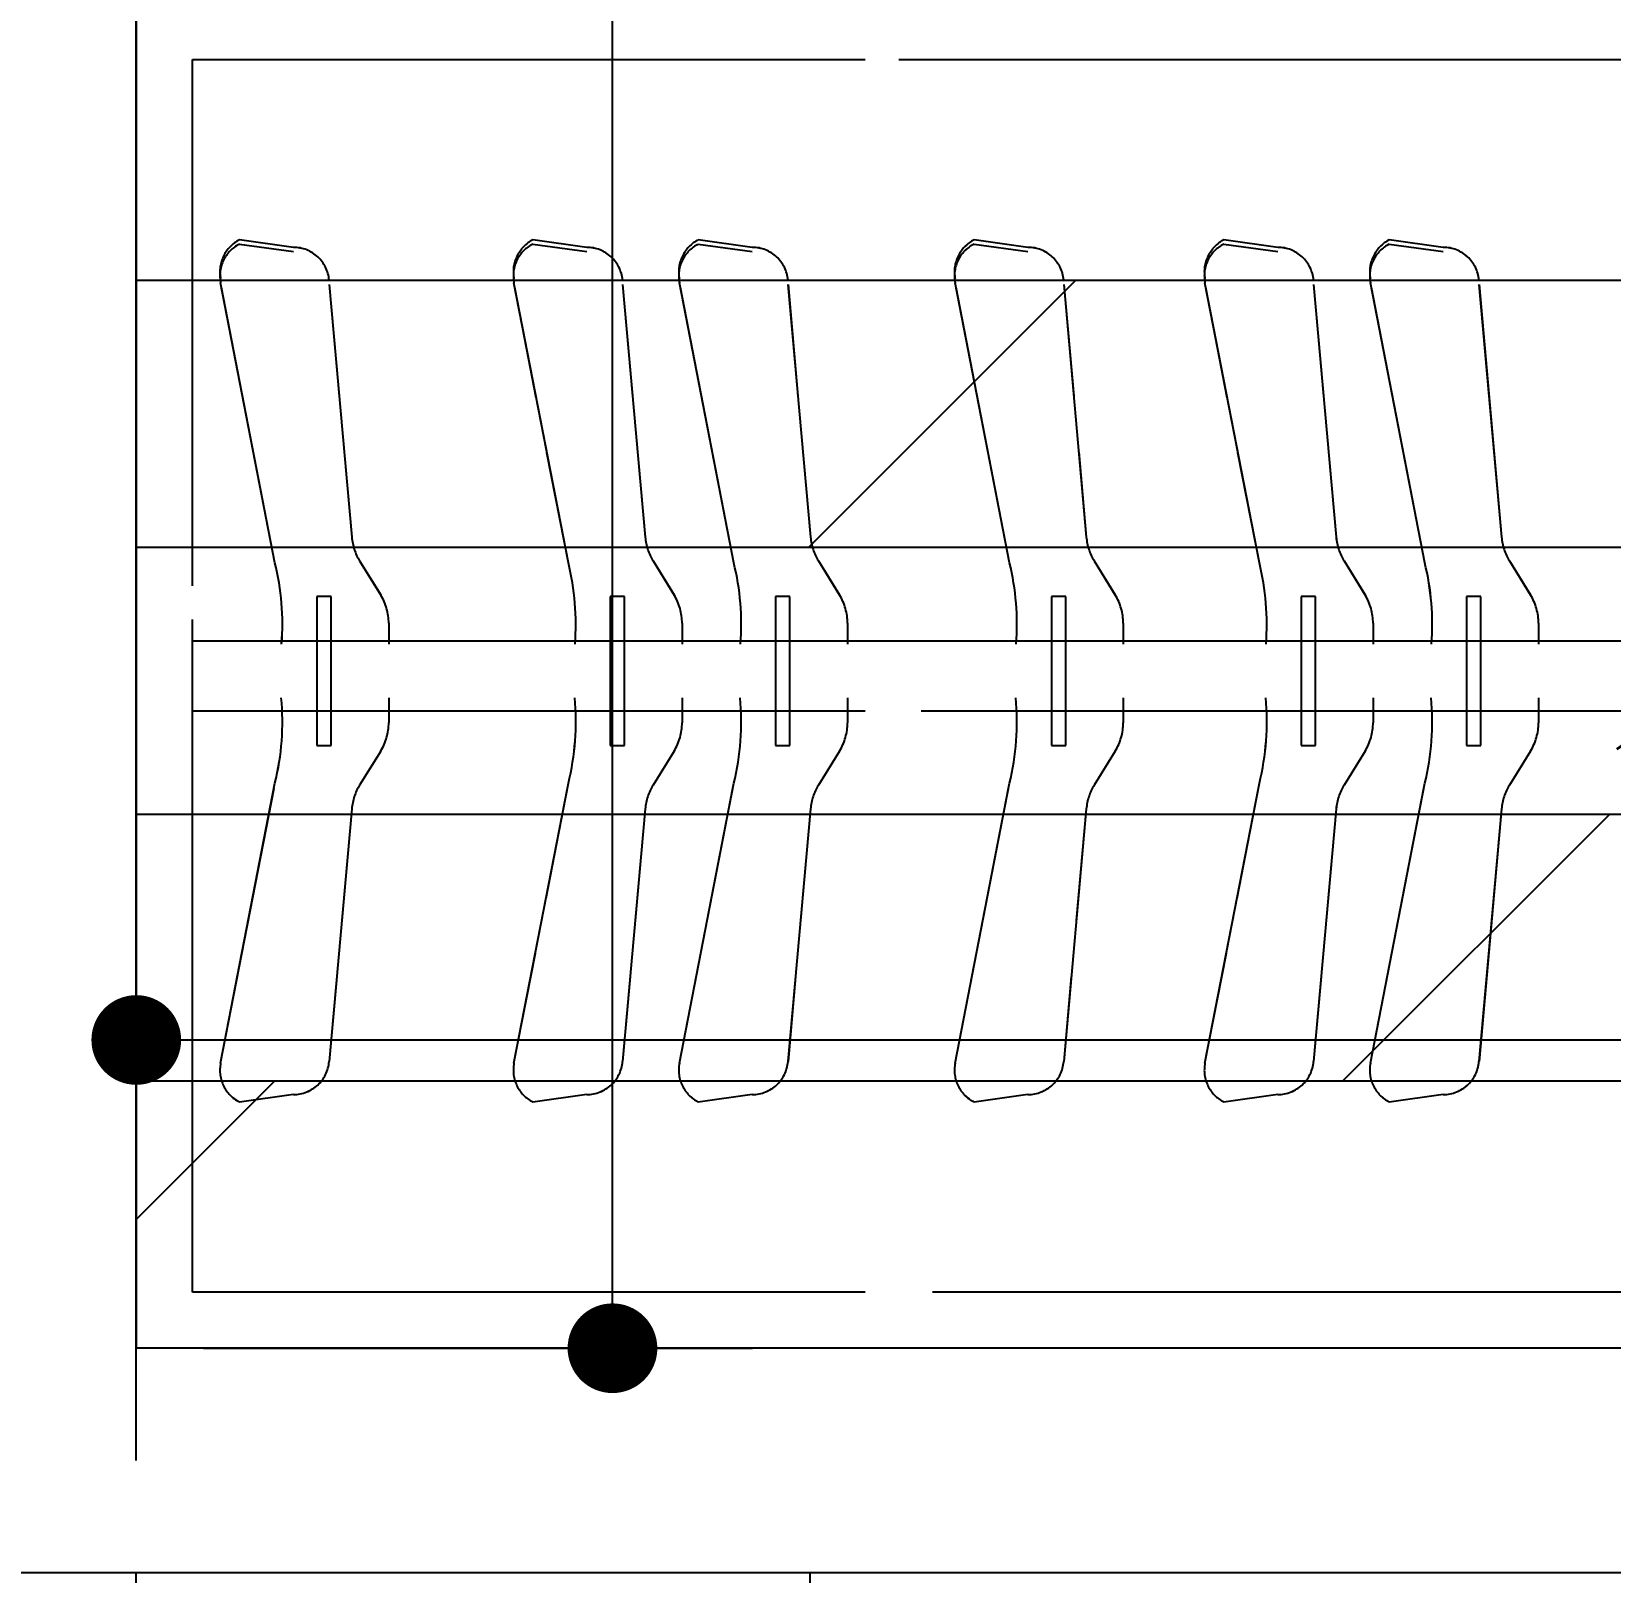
# Model space of a CAD drawing. Header units: inches. Extents: x -2597087 to 134135, y -662679 to 20000.
# Drawn here: x 9823 to 10527, y -12177 to -11490 of the extents above; entities that cross this region are included whole.
import ezdxf

# ---------------------------------------------------------------- set-up
doc = ezdxf.new("R2010")
doc.units = ezdxf.units.IN
doc.header["$LTSCALE"] = 100
doc.header["$MEASUREMENT"] = 0
for name, pattern in [('$0$DASH', [0.35, 0.25, -0.1]), ('__DASH', [0.35, 0.25, -0.1]), ('CENTER', [50.8, 31.75, -6.35, 6.35, -6.35]), ('DASH', [0.35, 0.25, -0.1]), ('HIDDENX2', [0.75, 0.5, -0.25])]:
    doc.linetypes.add(name, pattern=pattern)
doc.layers.get('0').update_dxf_attribs({"linetype": 'CONTINUOUS'})
doc.layers.get('Defpoints').update_dxf_attribs({"linetype": 'CONTINUOUS'})
for name, color, linetype in [('-04给水图层', 142, 'CENTER'), ('00-梁虚线', 4, 'DASH'), ('EQUIP-动力', 3, 'CONTINUOUS'), ('floor', 8, 'CONTINUOUS'), ('RC', 1, 'CONTINUOUS'), ('WALL', 7, 'CONTINUOUS'), ('wall-dim', 3, 'CONTINUOUS'), ('家具', 1, 'DASH')]:
    doc.layers.add(name, color=color, linetype=linetype)
doc.styles.get("Standard").update_dxf_attribs({"font": 'txt.shx', "width": 0.8, "bigfont": 'GBCBIG.shx'})
doc.dimstyles.new('50', dxfattribs={"dimscale": 50, "dimtxt": 2.4, "dimasz": 0.8, "dimexe": 1.25, "dimexo": 0.6, "dimgap": 0.65, "dimtad": 1, "dimdec": 0, "dimdsep": 46, "dimtxsty": 'Standard', "dimblk1": 'DOT', "dimblk2": 'DOT', "dimsah": 1, "dimcen": 2.5, "dimclrd": 3, "dimclre": 3, "dimclrt": 3, "dimadec": 0, "dimazin": 0, "dimtfac": 1, "dimtdec": 0, "dimtix": 1, "dimtmove": 2, "dimatfit": 0, "dimldrblk": 'DOT', "dimfxl": 5, "dimfxlon": 1, "dimarcsym": 0})

# ---------------------------------------------------------------- blocks, each defined once
blk = doc.blocks.new('DFG44EWDSDFG')
at = {"layer": 'WALL'}
for p, q in [((9869.92, -9077.45), (9869.92, -12077.45)), ((11469.92, -12077.45), (9869.92, -12077.45)), ((9669.92, -12177.45), (11469.92, -12177.45))]:
    blk.add_line(p, q, dxfattribs=at)
blk = doc.blocks.new('DREGFDS34DFDFDFFDDFDF')
at = {"layer": 'EQUIP-动力', "color": 8, "linetype": '__DASH', "ltscale": 10}
for p, q in [((37889.19, -12077.45), (37889.19, -11477.68)), ((37914.19, -12052.45), (37914.19, -11502.68)), ((37914.19, -11502.68), (39264.19, -11502.68)), ((37959.25, -11586.42), (37935.21, -11583.08)), ((37935.21, -11584.93), (37959.25, -11588.28)), ((38090.07, -11586.42), (38066.03, -11583.08)), ((38066.03, -11584.93), (38090.07, -11588.28)), ((38163.83, -11586.42), (38139.79, -11583.08)), ((38139.79, -11584.93), (38163.83, -11588.28)), ((38286.76, -11586.42), (38262.72, -11583.08)), ((38262.72, -11584.93), (38286.76, -11588.28)), ((38398.16, -11586.42), (38374.12, -11583.08)), ((38374.12, -11584.93), (38398.16, -11588.28)), ((38471.92, -11586.42), (38447.88, -11583.08)), ((38447.88, -11584.93), (38471.92, -11588.28)), ((37951.03, -11727.1), (37926.78, -11602.23)), ((37975.2, -11602.99), (37985.28, -11715.63)), ((38081.85, -11727.1), (38057.6, -11602.23)), ((38106.02, -11602.99), (38116.1, -11715.63)), ((38155.6, -11727.1), (38131.36, -11602.23)), ((38179.77, -11602.99), (38189.85, -11715.63)), ((38278.54, -11727.1), (38254.29, -11602.23)), ((38302.7, -11602.99), (38312.78, -11715.63)), ((38389.94, -11727.1), (38365.7, -11602.23)), ((38414.11, -11602.99), (38424.19, -11715.63)), ((38463.7, -11727.1), (38439.45, -11602.23)), ((38487.87, -11602.99), (38497.95, -11715.63)), ((37988.78, -11726.31), (37998.16, -11741.49)), ((38119.6, -11726.31), (38128.98, -11741.49)), ((38193.36, -11726.31), (38202.74, -11741.49)), ((38316.29, -11726.31), (38325.67, -11741.49)), ((38427.7, -11726.31), (38437.07, -11741.49)), ((38501.45, -11726.31), (38510.83, -11741.49)), ((37969.69, -11742.09), (37969.69, -11808.61)), ((37976.08, -11742.09), (37969.69, -11742.09)), ((37976.08, -11808.61), (37976.08, -11742.09)), ((38106.9, -11742.09), (38100.51, -11742.09)), ((38100.51, -11742.09), (38100.51, -11808.61)), ((38106.9, -11808.61), (38106.9, -11742.09)), ((38174.27, -11742.09), (38174.27, -11808.61)), ((38180.66, -11742.09), (38174.27, -11742.09)), ((38180.66, -11808.61), (38180.66, -11742.09)), ((38303.59, -11742.09), (38297.2, -11742.09)), ((38297.2, -11742.09), (38297.2, -11808.61)), ((38303.59, -11808.61), (38303.59, -11742.09)), ((38415, -11742.09), (38408.6, -11742.09)), ((38408.6, -11742.09), (38408.6, -11808.61)), ((38415, -11808.61), (38415, -11742.09)), ((38482.36, -11742.09), (38482.36, -11808.61)), ((38488.75, -11742.09), (38482.36, -11742.09)), ((38488.75, -11808.61), (38488.75, -11742.09)), ((38001.74, -11754.1), (38001.74, -11763.35)), ((38132.56, -11754.1), (38132.56, -11763.35)), ((38206.32, -11754.1), (38206.32, -11763.35)), ((38329.25, -11754.1), (38329.25, -11763.35)), ((38440.66, -11754.1), (38440.66, -11763.35)), ((38514.41, -11754.1), (38514.41, -11763.35)), ((37914.19, -11761.87), (39264.19, -11761.87)), ((38001.74, -11787.35), (38001.74, -11798.46)), ((38132.56, -11787.35), (38132.56, -11798.46)), ((38206.32, -11787.35), (38206.32, -11798.46)), ((38329.25, -11787.35), (38329.25, -11798.46)), ((38440.66, -11787.35), (38440.66, -11798.46)), ((38514.41, -11787.35), (38514.41, -11798.46)), ((39264.19, -11793.26), (37914.19, -11793.26)), ((37969.69, -11808.61), (37976.08, -11808.61)), ((37998.16, -11811.08), (37988.78, -11826.25)), ((38100.51, -11808.61), (38106.9, -11808.61)), ((38128.98, -11811.08), (38119.6, -11826.25)), ((38174.27, -11808.61), (38180.66, -11808.61)), ((38202.74, -11811.08), (38193.36, -11826.25)), ((38297.2, -11808.61), (38303.59, -11808.61)), ((38325.67, -11811.08), (38316.29, -11826.25)), ((38408.6, -11808.61), (38415, -11808.61)), ((38437.07, -11811.08), (38427.7, -11826.25)), ((38482.36, -11808.61), (38488.75, -11808.61)), ((38510.83, -11811.08), (38501.45, -11826.25)), ((37926.78, -11950.33), (37951.03, -11825.46)), ((38057.6, -11950.33), (38081.85, -11825.46)), ((38131.36, -11950.33), (38155.6, -11825.46)), ((38254.29, -11950.33), (38278.54, -11825.46)), ((38365.7, -11950.33), (38389.94, -11825.46)), ((38439.45, -11950.33), (38463.7, -11825.46)), ((37985.28, -11836.93), (37975.2, -11949.57)), ((38116.1, -11836.93), (38106.02, -11949.57)), ((38189.85, -11836.93), (38179.77, -11949.57)), ((38312.78, -11836.93), (38302.7, -11949.57)), ((38424.19, -11836.93), (38414.11, -11949.57)), ((38497.95, -11836.93), (38487.87, -11949.57)), ((37959.25, -11964.28), (37935.21, -11967.63)), ((38090.07, -11964.28), (38066.03, -11967.63)), ((38163.83, -11964.28), (38139.79, -11967.63)), ((38286.76, -11964.28), (38262.72, -11967.63)), ((38398.16, -11964.28), (38374.12, -11967.63)), ((38471.92, -11964.28), (38447.88, -11967.63)), ((39264.19, -12052.45), (37914.19, -12052.45)), ((39289.19, -12077.45), (37889.19, -12077.45))]:
    blk.add_line(p, q, dxfattribs=at)
for centre, radius, start, end in [((37942.49, -11597.33), 16, 117.05669, 190.98887), ((37942.49, -11599.18), 16, 117.05669, 190.98887), ((37959.25, -11602.42), 16, 4.62372, 90), ((38073.31, -11597.33), 16, 117.05669, 190.98887), ((38073.31, -11599.18), 16, 117.05669, 190.98887), ((38090.07, -11602.42), 16, 4.62372, 90), ((38147.07, -11597.33), 16, 117.05669, 190.98887), ((38147.07, -11599.18), 16, 117.05669, 190.98887), ((38163.83, -11602.42), 16, 4.62372, 90), ((38270, -11597.33), 16, 117.05669, 190.98887), ((38270, -11599.18), 16, 117.05669, 190.98887), ((38286.76, -11602.42), 16, 4.62372, 90), ((38381.4, -11597.33), 16, 117.05669, 190.98887), ((38381.4, -11599.18), 16, 117.05669, 190.98887), ((38398.16, -11602.42), 16, 4.62372, 90), ((38455.16, -11597.33), 16, 117.05669, 190.98887), ((38455.16, -11599.18), 16, 117.05669, 190.98887), ((38471.92, -11602.42), 16, 4.62372, 90), ((38009.2, -11713.69), 24, 184.62372, 211.71366), ((38140.02, -11713.69), 24, 184.62372, 211.71366), ((38213.78, -11713.69), 24, 184.62372, 211.71366), ((38336.71, -11713.69), 24, 184.62372, 211.71366), ((38448.11, -11713.69), 24, 184.62372, 211.71366), ((38521.87, -11713.69), 24, 184.62372, 211.71366), ((37839.59, -11754.52), 114.76, 355.58395, 13.82278), ((37970.41, -11754.52), 114.76, 355.58395, 13.82278), ((38044.17, -11754.52), 114.76, 355.58395, 13.82278), ((38167.1, -11754.52), 114.76, 355.58395, 13.82278), ((38278.5, -11754.52), 114.76, 355.58395, 13.82278), ((38352.26, -11754.52), 114.76, 355.58395, 13.82278), ((37977.74, -11754.1), 24, 0, 31.71366), ((38108.56, -11754.1), 24, 0, 31.71366), ((38182.32, -11754.1), 24, 0, 31.71366), ((38305.25, -11754.1), 24, 0, 31.71366), ((38416.66, -11754.1), 24, 0, 31.71366), ((38490.41, -11754.1), 24, 0, 31.71366), ((37839.59, -11798.05), 114.76, 346.17722, 5.34646), ((37970.41, -11798.05), 114.76, 346.17722, 5.34646), ((38044.17, -11798.05), 114.76, 346.17722, 5.34646), ((38167.1, -11798.05), 114.76, 346.17722, 5.34646), ((38278.5, -11798.05), 114.76, 346.17722, 5.34646), ((38352.26, -11798.05), 114.76, 346.17722, 5.34646), ((37977.74, -11798.46), 24, 328.28634, 0), ((38108.56, -11798.46), 24, 328.28634, 0), ((38182.32, -11798.46), 24, 328.28634, 0), ((38305.25, -11798.46), 24, 328.28634, 0), ((38416.66, -11798.46), 24, 328.28634, 0), ((38490.41, -11798.46), 24, 328.28634, 0), ((38009.2, -11838.87), 24, 148.28634, 175.37628), ((38140.02, -11838.87), 24, 148.28634, 175.37628), ((38213.78, -11838.87), 24, 148.28634, 175.37628), ((38336.71, -11838.87), 24, 148.28634, 175.37628), ((38448.11, -11838.87), 24, 148.28634, 175.37628), ((38521.87, -11838.87), 24, 148.28634, 175.37628), ((37942.49, -11953.38), 16, 169.01113, 242.94331), ((37959.25, -11948.28), 16, 270, 355.37628), ((38073.31, -11953.38), 16, 169.01113, 242.94331), ((38090.07, -11948.28), 16, 270, 355.37628), ((38147.07, -11953.38), 16, 169.01113, 242.94331), ((38163.83, -11948.28), 16, 270, 355.37628), ((38270, -11953.38), 16, 169.01113, 242.94331), ((38286.76, -11948.28), 16, 270, 355.37628), ((38381.4, -11953.38), 16, 169.01113, 242.94331), ((38398.16, -11948.28), 16, 270, 355.37628), ((38455.16, -11953.38), 16, 169.01113, 242.94331), ((38471.92, -11948.28), 16, 270, 355.37628)]:
    blk.add_arc(centre, radius, start, end, dxfattribs=at)
blk = doc.blocks.new('h54h5h56j56')
at = {"layer": '-04给水图层', "color": 8, "linetype": '$0$DASH', "ltscale": 5}
for p, q in [((33275.13, 12596.27), (33275.13, 13196.05)), ((33300.13, 12621.27), (33300.13, 13171.05)), ((33300.13, 13171.05), (34650.13, 13171.05)), ((33345.19, 13087.3), (33321.15, 13090.65)), ((33321.15, 13088.79), (33345.19, 13085.44)), ((33476.01, 13087.3), (33451.97, 13090.65)), ((33451.97, 13088.79), (33476.01, 13085.44)), ((33549.77, 13087.3), (33525.73, 13090.65)), ((33525.73, 13088.79), (33549.77, 13085.44)), ((33672.7, 13087.3), (33648.66, 13090.65)), ((33648.66, 13088.79), (33672.7, 13085.44)), ((33784.1, 13087.3), (33760.07, 13090.65)), ((33760.07, 13088.79), (33784.1, 13085.44)), ((33857.86, 13087.3), (33833.82, 13090.65)), ((33833.82, 13088.79), (33857.86, 13085.44)), ((33336.97, 12946.63), (33312.72, 13071.49)), ((33361.14, 13070.73), (33371.22, 12958.1)), ((33467.79, 12946.63), (33443.54, 13071.49)), ((33491.96, 13070.73), (33502.04, 12958.1)), ((33541.55, 12946.63), (33517.3, 13071.49)), ((33565.71, 13070.73), (33575.79, 12958.1)), ((33664.48, 12946.63), (33640.23, 13071.49)), ((33688.64, 13070.73), (33698.72, 12958.1)), ((33775.88, 12946.63), (33751.64, 13071.49)), ((33800.05, 13070.73), (33810.13, 12958.1)), ((33849.64, 12946.63), (33825.39, 13071.49)), ((33873.81, 13070.73), (33883.89, 12958.1)), ((33374.72, 12947.41), (33384.1, 12932.24)), ((33505.54, 12947.41), (33514.92, 12932.24)), ((33579.3, 12947.41), (33588.68, 12932.24)), ((33702.23, 12947.41), (33711.61, 12932.24)), ((33813.64, 12947.41), (33823.01, 12932.24)), ((33887.4, 12947.41), (33896.77, 12932.24)), ((33355.63, 12931.63), (33355.63, 12865.11)), ((33362.02, 12931.63), (33355.63, 12931.63)), ((33362.02, 12865.11), (33362.02, 12931.63)), ((33492.84, 12931.63), (33486.45, 12931.63)), ((33486.45, 12931.63), (33486.45, 12865.11)), ((33492.84, 12865.11), (33492.84, 12931.63)), ((33560.21, 12931.63), (33560.21, 12865.11)), ((33566.6, 12931.63), (33560.21, 12931.63)), ((33566.6, 12865.11), (33566.6, 12931.63)), ((33689.53, 12931.63), (33683.14, 12931.63)), ((33683.14, 12931.63), (33683.14, 12865.11)), ((33689.53, 12865.11), (33689.53, 12931.63)), ((33800.94, 12931.63), (33794.54, 12931.63)), ((33794.54, 12931.63), (33794.54, 12865.11)), ((33800.94, 12865.11), (33800.94, 12931.63)), ((33868.3, 12931.63), (33868.3, 12865.11)), ((33874.7, 12931.63), (33868.3, 12931.63)), ((33874.7, 12865.11), (33874.7, 12931.63)), ((33387.68, 12919.62), (33387.68, 12910.37)), ((33518.5, 12919.62), (33518.5, 12910.37)), ((33592.26, 12919.62), (33592.26, 12910.37)), ((33715.19, 12919.62), (33715.19, 12910.37)), ((33826.6, 12919.62), (33826.6, 12910.37)), ((33900.36, 12919.62), (33900.36, 12910.37)), ((33300.13, 12911.86), (34650.13, 12911.86)), ((33387.68, 12886.37), (33387.68, 12875.26)), ((33518.5, 12886.37), (33518.5, 12875.26)), ((33592.26, 12886.37), (33592.26, 12875.26)), ((33715.19, 12886.37), (33715.19, 12875.26)), ((33826.6, 12886.37), (33826.6, 12875.26)), ((33900.36, 12886.37), (33900.36, 12875.26)), ((34650.13, 12880.46), (33300.13, 12880.46)), ((33355.63, 12865.11), (33362.02, 12865.11)), ((33384.1, 12862.65), (33374.72, 12847.47)), ((33486.45, 12865.11), (33492.84, 12865.11)), ((33514.92, 12862.65), (33505.54, 12847.47)), ((33560.21, 12865.11), (33566.6, 12865.11)), ((33588.68, 12862.65), (33579.3, 12847.47)), ((33683.14, 12865.11), (33689.53, 12865.11)), ((33711.61, 12862.65), (33702.23, 12847.47)), ((33794.54, 12865.11), (33800.94, 12865.11)), ((33823.01, 12862.65), (33813.64, 12847.47)), ((33868.3, 12865.11), (33874.7, 12865.11)), ((33896.77, 12862.65), (33887.4, 12847.47)), ((33312.72, 12723.4), (33336.97, 12848.26)), ((33443.54, 12723.4), (33467.79, 12848.26)), ((33517.3, 12723.4), (33541.55, 12848.26)), ((33640.23, 12723.4), (33664.48, 12848.26)), ((33751.64, 12723.4), (33775.88, 12848.26)), ((33825.39, 12723.4), (33849.64, 12848.26)), ((33371.22, 12836.79), (33361.14, 12724.15)), ((33502.04, 12836.79), (33491.96, 12724.15)), ((33575.79, 12836.79), (33565.71, 12724.15)), ((33698.72, 12836.79), (33688.64, 12724.15)), ((33810.13, 12836.79), (33800.05, 12724.15)), ((33883.89, 12836.79), (33873.81, 12724.15)), ((33345.19, 12709.44), (33321.15, 12706.1)), ((33476.01, 12709.44), (33451.97, 12706.1)), ((33549.77, 12709.44), (33525.73, 12706.1)), ((33672.7, 12709.44), (33648.66, 12706.1)), ((33784.1, 12709.44), (33760.07, 12706.1)), ((33857.86, 12709.44), (33833.82, 12706.1)), ((34650.13, 12621.27), (33300.13, 12621.27)), ((34675.13, 12596.27), (33275.13, 12596.27))]:
    blk.add_line(p, q, dxfattribs=at)
for centre, radius, start, end in [((33328.43, 13076.4), 16, 117.05669, 190.98887), ((33328.43, 13074.54), 16, 117.05669, 190.98887), ((33345.19, 13071.3), 16, 4.62372, 90), ((33459.25, 13076.4), 16, 117.05669, 190.98887), ((33459.25, 13074.54), 16, 117.05669, 190.98887), ((33476.01, 13071.3), 16, 4.62372, 90), ((33533.01, 13076.4), 16, 117.05669, 190.98887), ((33533.01, 13074.54), 16, 117.05669, 190.98887), ((33549.77, 13071.3), 16, 4.62372, 90), ((33655.94, 13076.4), 16, 117.05669, 190.98887), ((33655.94, 13074.54), 16, 117.05669, 190.98887), ((33672.7, 13071.3), 16, 4.62372, 90), ((33767.34, 13076.4), 16, 117.05669, 190.98887), ((33767.34, 13074.54), 16, 117.05669, 190.98887), ((33784.1, 13071.3), 16, 4.62372, 90), ((33841.1, 13076.4), 16, 117.05669, 190.98887), ((33841.1, 13074.54), 16, 117.05669, 190.98887), ((33857.86, 13071.3), 16, 4.62372, 90), ((33395.14, 12960.03), 24, 184.62372, 211.71366), ((33525.96, 12960.03), 24, 184.62372, 211.71366), ((33599.72, 12960.03), 24, 184.62372, 211.71366), ((33722.65, 12960.03), 24, 184.62372, 211.71366), ((33834.05, 12960.03), 24, 184.62372, 211.71366), ((33907.81, 12960.03), 24, 184.62372, 211.71366), ((33225.53, 12919.21), 114.76, 355.58395, 13.82278), ((33356.35, 12919.21), 114.76, 355.58395, 13.82278), ((33430.11, 12919.21), 114.76, 355.58395, 13.82278), ((33553.04, 12919.21), 114.76, 355.58395, 13.82278), ((33664.45, 12919.21), 114.76, 355.58395, 13.82278), ((33738.2, 12919.21), 114.76, 355.58395, 13.82278), ((33363.68, 12919.62), 24, 0, 31.71366), ((33494.5, 12919.62), 24, 0, 31.71366), ((33568.26, 12919.62), 24, 0, 31.71366), ((33691.19, 12919.62), 24, 0, 31.71366), ((33802.6, 12919.62), 24, 0, 31.71366), ((33876.36, 12919.62), 24, 0, 31.71366), ((33225.53, 12875.68), 114.76, 346.17722, 5.34646), ((33356.35, 12875.68), 114.76, 346.17722, 5.34646), ((33430.11, 12875.68), 114.76, 346.17722, 5.34646), ((33553.04, 12875.68), 114.76, 346.17722, 5.34646), ((33664.45, 12875.68), 114.76, 346.17722, 5.34646), ((33738.2, 12875.68), 114.76, 346.17722, 5.34646), ((33363.68, 12875.26), 24, 328.28634, 0), ((33494.5, 12875.26), 24, 328.28634, 0), ((33568.26, 12875.26), 24, 328.28634, 0), ((33691.19, 12875.26), 24, 328.28634, 0), ((33802.6, 12875.26), 24, 328.28634, 0), ((33876.36, 12875.26), 24, 328.28634, 0), ((33395.14, 12834.86), 24, 148.28634, 175.37628), ((33525.96, 12834.86), 24, 148.28634, 175.37628), ((33599.72, 12834.86), 24, 148.28634, 175.37628), ((33722.65, 12834.86), 24, 148.28634, 175.37628), ((33834.05, 12834.86), 24, 148.28634, 175.37628), ((33907.81, 12834.86), 24, 148.28634, 175.37628), ((33328.43, 12720.35), 16, 169.01113, 242.94331), ((33345.19, 12725.44), 16, 270, 355.37628), ((33459.25, 12720.35), 16, 169.01113, 242.94331), ((33476.01, 12725.44), 16, 270, 355.37628), ((33533.01, 12720.35), 16, 169.01113, 242.94331), ((33549.77, 12725.44), 16, 270, 355.37628), ((33655.94, 12720.35), 16, 169.01113, 242.94331), ((33672.7, 12725.44), 16, 270, 355.37628), ((33767.34, 12720.35), 16, 169.01113, 242.94331), ((33784.1, 12725.44), 16, 270, 355.37628), ((33841.1, 12720.35), 16, 169.01113, 242.94331), ((33857.86, 12725.44), 16, 270, 355.37628)]:
    blk.add_arc(centre, radius, start, end, dxfattribs=at)
blk = doc.blocks.new('_Dot')
at = {"color": 0, "linetype": 'ByBlock', "lineweight": -2}
blk.add_line((-0.5, 0), (-1, 0), dxfattribs=at)
at = {"color": 0, "linetype": 'ByBlock', "const_width": 0.5}
blk.add_lwpolyline([(-0.25, 0, 1), (0.25, 0, 1)], format="xyb", close=True, dxfattribs=at)
blk = doc.blocks.new('*D578')
at = {"layer": 'Defpoints', "color": 0, "transparency": 16777216}
for p in [(9669.92, -12177.45), (11469.92, -12177.45), (9669.92, -12393.88)]:
    blk.add_point(p, dxfattribs=at)
at = {"layer": 'wall-dim', "color": 3, "lineweight": -2, "transparency": 16777216}
for p, q in [((9669.92, -12207.45), (9669.92, -12456.38)), ((11469.92, -12207.45), (11469.92, -12456.38)), ((11429.92, -12393.88), (9709.92, -12393.88))]:
    blk.add_line(p, q, dxfattribs=at)
at = {"layer": 'wall-dim', "color": 3, "lineweight": -2, "transparency": 16777216, "xscale": 40, "yscale": 40, "zscale": 40, "rotation": 180}
blk.add_blockref('_Dot', (9669.92, -12393.88), dxfattribs=at)
at = {"layer": 'wall-dim', "color": 3, "lineweight": -2, "transparency": 16777216, "xscale": 40, "yscale": 40, "zscale": 40}
blk.add_blockref('_Dot', (11469.92, -12393.88), dxfattribs=at)
at = {"layer": 'wall-dim', "color": 3, "transparency": 16777216, "insert": (10569.92, -12301.38), "char_height": 120, "attachment_point": 5}
blk.add_mtext('1800', dxfattribs=at)
blk = doc.blocks.new('*D585')
at = {"layer": 'Defpoints', "color": 0, "transparency": 16777216}
for p in [(11469.92, -11939.96), (9869.92, -12077.45), (11469.92, -12077.45)]:
    blk.add_point(p, dxfattribs=at)
at = {"layer": 'wall-dim', "color": 3, "lineweight": -2, "transparency": 16777216}
for p, q in [((9869.92, -12047.45), (9869.92, -11877.46)), ((11469.92, -12047.45), (11469.92, -11877.46)), ((9909.92, -11939.96), (11429.92, -11939.96))]:
    blk.add_line(p, q, dxfattribs=at)
at = {"layer": 'wall-dim', "color": 3, "lineweight": -2, "transparency": 16777216, "xscale": 40, "yscale": 40, "zscale": 40, "rotation": 180}
blk.add_blockref('_Dot', (9869.92, -11939.96), dxfattribs=at)
at = {"layer": 'wall-dim', "color": 3, "lineweight": -2, "transparency": 16777216, "xscale": 40, "yscale": 40, "zscale": 40}
blk.add_blockref('_Dot', (11469.92, -11939.96), dxfattribs=at)
at = {"layer": 'wall-dim', "color": 3, "transparency": 16777216, "insert": (10669.92, -11847.46), "char_height": 120, "attachment_point": 5}
blk.add_mtext('1600', dxfattribs=at)
blk = doc.blocks.new('*D588')
at = {"layer": 'Defpoints', "color": 0, "transparency": 16777216}
for p in [(9869.92, -9077.45), (10082.24, -9077.45), (9869.92, -12077.45)]:
    blk.add_point(p, dxfattribs=at)
at = {"layer": 'wall-dim', "color": 3, "lineweight": -2, "transparency": 16777216}
for p, q in [((9899.92, -9077.45), (10144.74, -9077.45)), ((10082.24, -12037.45), (10082.24, -9117.45)), ((9899.92, -12077.45), (10144.74, -12077.45))]:
    blk.add_line(p, q, dxfattribs=at)
at = {"layer": 'wall-dim', "color": 3, "lineweight": -2, "transparency": 16777216, "xscale": 40, "yscale": 40, "zscale": 40}
for p, rotation in [((10082.24, -9077.45), 90), ((10082.24, -12077.45), 270)]:
    blk.add_blockref('_Dot', p, dxfattribs=dict(at, rotation=rotation))
at = {"layer": 'wall-dim', "color": 3, "transparency": 16777216, "insert": (9989.74, -10577.45), "char_height": 120, "attachment_point": 5, "rotation": 90}
blk.add_mtext('3000', dxfattribs=at)
blk = doc.blocks.new('GTDEHD')
at = {"layer": '00-梁虚线', "color": 8, "ltscale": 10}
blk.add_line((106310.77, -25181.36), (106310.77, -19581.36), dxfattribs=at)

msp = doc.modelspace()

# ---------------------------------------------------------------- hatches: boundary and pattern name
at = {"layer": 'floor'}
h = msp.add_hatch(dxfattribs=at)
h.set_pattern_fill('_USER', color=256, scale=800, double=1, pattern_type=0)
h.set_pattern_definition([(0, (11769.9, -12077.45), (0, 800), []), (90, (11769.9, -12077.45), (-800, 5e-14), [])])
h.paths.add_polyline_path([(6166.951, -9077.452), (9666.951, -9077.452), (9669.915, -12177.452), (11469.915, -12177.452), (11469.915, -12077.452), (12369.915, -12077.452), (12369.915, -12177.452), (12719.915, -12177.452), (12719.915, -12077.452), (13619.915, -12077.452), (13619.915, -12177.452), (13669.915, -12177.452), (13669.915, -13277.452), (13619.915, -13277.452), (13619.915, -13377.452), (12719.915, -13377.452), (12719.915, -13277.452), (10769.915, -13277.452), (10769.915, -13377.452), (9869.915, -13377.452), (9869.915, -13277.452), (9669.915, -13277.452), (9672.879, -16677.452), (6172.879, -16677.452), (6169.915, -13381.348), (4069.915, -13377.452), (4069.915, -11827.452), (6069.915, -11827.452), (6069.915, -12177.452), (6169.915, -12177.452), (6169.915, -11087.452), (6019.915, -11087.452), (6019.915, -11697.452), (4699.915, -11697.452), (4699.915, -11597.452), (4549.915, -11597.452), (4549.915, -11147.452), (4099.915, -11147.452), (4099.915, -9107.452), (6019.915, -9107.452), (6019.915, -9487.452), (6168.433, -9487.452)])
h.paths.add_polyline_path([(4219.915, -12327.452), (6169.915, -12327.452), (6169.915, -13227.452), (4219.915, -13227.452)], flags=16)
h = msp.add_hatch(dxfattribs=at)
h.set_pattern_fill('DOLMIT', color=256, scale=150, style=0)
h.set_pattern_definition([(0, (12669.92, -12077.45), (3e-14, 119.0613), []), (45, (12669.9, -12077.45), (-238.122, 238.122), [168.38, -336.756])])
h.paths.add_polyline_path([(9869.915, -12077.452), (12469.915, -12077.452), (12469.915, -9077.452), (9869.915, -9077.452)])

# ---------------------------------------------------------------- linework, layer by layer
at = {"layer": 'RC', "color": 1}
msp.add_lwpolyline([(9869.915, -9077.452), (12469.915, -9077.452), (12469.915, -12077.452), (9869.915, -12077.452)], close=True, dxfattribs=at)
at = {"layer": 'RC'}
msp.add_lwpolyline([(9869.915, -12177.452), (12469.915, -12177.452), (12469.915, -13277.452), (9869.915, -13277.452)], close=True, dxfattribs=at)
at = {"layer": '家具', "color": 8, "linetype": 'HIDDENX2'}
for p, q in [((9939.977, -11586.424), (9915.939, -11583.076)), ((9915.939, -11584.933), (9939.977, -11588.281)), ((10070.796, -11586.424), (10046.758, -11583.076)), ((10046.758, -11584.933), (10070.796, -11588.281)), ((10144.554, -11586.424), (10120.516, -11583.076)), ((10120.516, -11584.933), (10144.554, -11588.281)), ((10267.484, -11586.424), (10243.446, -11583.076)), ((10243.446, -11584.933), (10267.484, -11588.281)), ((10378.891, -11586.424), (10354.853, -11583.076)), ((10354.853, -11584.933), (10378.891, -11588.281)), ((10452.649, -11586.424), (10428.611, -11583.076)), ((10428.611, -11584.933), (10452.649, -11588.281)), ((9931.757, -11727.098), (9907.51, -11602.232)), ((9955.925, -11602.991), (9966.005, -11715.629)), ((10062.575, -11727.098), (10038.329, -11602.232)), ((10086.744, -11602.991), (10096.824, -11715.629)), ((10136.333, -11727.098), (10112.087, -11602.232)), ((10160.502, -11602.991), (10170.582, -11715.629)), ((10259.263, -11727.098), (10235.017, -11602.232)), ((10283.432, -11602.991), (10293.512, -11715.629)), ((10370.67, -11727.098), (10346.424, -11602.232)), ((10394.839, -11602.991), (10404.919, -11715.629)), ((10444.428, -11727.098), (10420.182, -11602.232)), ((10468.597, -11602.991), (10478.677, -11715.629)), ((9969.511, -11726.311), (9978.888, -11741.485)), ((10100.329, -11726.311), (10109.706, -11741.485)), ((10174.087, -11726.311), (10183.464, -11741.485)), ((10297.017, -11726.311), (10306.394, -11741.485)), ((10408.424, -11726.311), (10417.801, -11741.485)), ((10482.182, -11726.311), (10491.559, -11741.485)), ((9950.418, -11742.091), (9950.418, -11808.614)), ((9956.811, -11742.091), (9950.418, -11742.091)), ((9956.811, -11808.614), (9956.811, -11742.091)), ((10087.629, -11742.091), (10081.237, -11742.091)), ((10081.237, -11742.091), (10081.237, -11808.614)), ((10087.629, -11808.614), (10087.629, -11742.091)), ((10154.995, -11742.091), (10154.995, -11808.614)), ((10161.387, -11742.091), (10154.995, -11742.091)), ((10161.387, -11808.614), (10161.387, -11742.091)), ((10284.317, -11742.091), (10277.925, -11742.091)), ((10277.925, -11742.091), (10277.925, -11808.614)), ((10284.317, -11808.614), (10284.317, -11742.091)), ((10395.724, -11742.091), (10389.332, -11742.091)), ((10389.332, -11742.091), (10389.332, -11808.614)), ((10395.724, -11808.614), (10395.724, -11742.091)), ((10463.09, -11742.091), (10463.09, -11808.614)), ((10469.482, -11742.091), (10463.09, -11742.091)), ((10469.482, -11808.614), (10469.482, -11742.091)), ((9982.471, -11754.102), (9982.471, -11763.353)), ((10113.29, -11754.102), (10113.29, -11763.353)), ((10187.048, -11754.102), (10187.048, -11763.353)), ((10309.978, -11754.102), (10309.978, -11763.353)), ((10421.385, -11754.102), (10421.385, -11763.353)), ((10495.143, -11754.102), (10495.143, -11763.353)), ((9982.471, -11787.353), (9982.471, -11798.46)), ((10113.29, -11787.353), (10113.29, -11798.46)), ((10187.048, -11787.353), (10187.048, -11798.46)), ((10309.978, -11787.353), (10309.978, -11798.46)), ((10421.385, -11787.353), (10421.385, -11798.46)), ((10495.143, -11787.353), (10495.143, -11798.46)), ((9950.418, -11808.614), (9956.811, -11808.614)), ((9978.888, -11811.076), (9969.511, -11826.251)), ((10081.237, -11808.614), (10087.629, -11808.614)), ((10109.706, -11811.076), (10100.329, -11826.251)), ((10154.995, -11808.614), (10161.387, -11808.614)), ((10183.464, -11811.076), (10174.087, -11826.251)), ((10277.925, -11808.614), (10284.317, -11808.614)), ((10306.394, -11811.076), (10297.017, -11826.251)), ((10389.332, -11808.614), (10395.724, -11808.614)), ((10417.801, -11811.076), (10408.424, -11826.251)), ((10463.09, -11808.614), (10469.482, -11808.614)), ((10491.559, -11811.076), (10482.182, -11826.251)), ((9907.51, -11950.33), (9931.757, -11825.464)), ((10038.329, -11950.33), (10062.575, -11825.464)), ((10112.087, -11950.33), (10136.333, -11825.464)), ((10235.017, -11950.33), (10259.263, -11825.464)), ((10346.424, -11950.33), (10370.67, -11825.464)), ((10420.182, -11950.33), (10444.428, -11825.464)), ((9966.005, -11836.933), (9955.925, -11949.571)), ((10096.824, -11836.933), (10086.744, -11949.571)), ((10170.582, -11836.933), (10160.502, -11949.571)), ((10293.512, -11836.933), (10283.432, -11949.571)), ((10404.919, -11836.933), (10394.839, -11949.571)), ((10478.677, -11836.933), (10468.597, -11949.571)), ((9939.977, -11964.281), (9915.939, -11967.629)), ((10070.796, -11964.281), (10046.758, -11967.629)), ((10144.554, -11964.281), (10120.516, -11967.629)), ((10267.484, -11964.281), (10243.446, -11967.629)), ((10378.891, -11964.281), (10354.853, -11967.629)), ((10452.649, -11964.281), (10428.611, -11967.629))]:
    msp.add_line(p, q, dxfattribs=at)
at = {"layer": '家具', "color": 252, "linetype": 'HIDDENX2'}
for p, q in [((9894.915, -11761.866), (11244.915, -11761.866)), ((11244.915, -11793.263), (9894.915, -11793.262))]:
    msp.add_line(p, q, dxfattribs=at)
at = {"layer": '家具', "color": 2, "linetype": 'DASH', "ltscale": 3}
msp.add_lwpolyline([(9869.915, -12077.452), (9869.915, -11477.675), (11269.915, -11477.676), (11269.915, -12077.453)], close=True, dxfattribs=at)
at = {"layer": '家具', "color": 1, "linetype": 'DASH', "ltscale": 3}
msp.add_lwpolyline([(9894.915, -12052.452), (9894.915, -11502.675), (11244.915, -11502.676), (11244.915, -12052.453)], close=True, dxfattribs=at)
at = {"layer": '家具', "color": 8, "linetype": 'HIDDENX2'}
for centre, radius, start, end in [((9923.217, -11597.325), 16, 117.056691, 190.988868), ((9923.217, -11599.182), 16, 117.056691, 190.988868), ((9939.977, -11602.424), 16, 4.623723, 90), ((10054.036, -11597.325), 16, 117.056691, 190.988868), ((10054.036, -11599.182), 16, 117.056691, 190.988868), ((10070.796, -11602.424), 16, 4.623723, 90), ((10127.794, -11597.325), 16, 117.056691, 190.988868), ((10127.794, -11599.182), 16, 117.056691, 190.988868), ((10144.554, -11602.424), 16, 4.623723, 90), ((10250.724, -11597.325), 16, 117.056691, 190.988868), ((10250.724, -11599.182), 16, 117.056691, 190.988868), ((10267.484, -11602.424), 16, 4.623723, 90), ((10362.131, -11597.325), 16, 117.056691, 190.988868), ((10362.131, -11599.182), 16, 117.056691, 190.988868), ((10378.891, -11602.424), 16, 4.623723, 90), ((10435.889, -11597.325), 16, 117.056691, 190.988868), ((10435.889, -11599.182), 16, 117.056691, 190.988868), ((10452.649, -11602.424), 16, 4.623723, 90), ((9989.927, -11713.694), 24, 184.623723, 211.713656), ((10120.746, -11713.694), 24, 184.623723, 211.713656), ((10194.504, -11713.694), 24, 184.623723, 211.713656), ((10317.434, -11713.694), 24, 184.623723, 211.713656), ((10428.841, -11713.694), 24, 184.623723, 211.713656), ((10502.599, -11713.694), 24, 184.623723, 211.713656), ((9820.319, -11754.516), 114.761, 355.583952, 13.822776), ((9951.138, -11754.516), 114.761, 355.583952, 13.822776), ((10024.896, -11754.516), 114.761, 355.583952, 13.822776), ((10147.826, -11754.516), 114.761, 355.583952, 13.822776), ((10259.233, -11754.516), 114.761, 355.583952, 13.822776), ((10332.991, -11754.516), 114.761, 355.583952, 13.822776), ((9958.471, -11754.102), 24, 0, 31.713656), ((10089.29, -11754.102), 24, 0, 31.713656), ((10163.048, -11754.102), 24, 0, 31.713656), ((10285.978, -11754.102), 24, 0, 31.713656), ((10397.385, -11754.102), 24, 0, 31.713656), ((10471.143, -11754.102), 24, 0, 31.713656), ((9820.319, -11798.046), 114.761, 346.177224, 5.346457), ((9951.138, -11798.046), 114.761, 346.177224, 5.346457), ((10024.896, -11798.046), 114.761, 346.177224, 5.346457), ((10147.826, -11798.046), 114.761, 346.177224, 5.346457), ((10259.233, -11798.046), 114.761, 346.177224, 5.346457), ((10332.991, -11798.046), 114.761, 346.177224, 5.346457), ((9958.471, -11798.46), 24, 328.286344, 0), ((10089.29, -11798.46), 24, 328.286344, 0), ((10163.048, -11798.46), 24, 328.286344, 0), ((10285.978, -11798.46), 24, 328.286344, 0), ((10397.385, -11798.46), 24, 328.286344, 0), ((10471.143, -11798.46), 24, 328.286344, 0), ((9989.927, -11838.867), 24, 148.286344, 175.376277), ((10120.746, -11838.867), 24, 148.286344, 175.376277), ((10194.504, -11838.867), 24, 148.286344, 175.376277), ((10317.434, -11838.867), 24, 148.286344, 175.376277), ((10428.841, -11838.867), 24, 148.286344, 175.376277), ((10502.599, -11838.867), 24, 148.286344, 175.376277), ((9923.217, -11953.38), 16, 169.011132, 242.943309), ((9939.977, -11948.281), 16, 270, 355.376277), ((10054.036, -11953.38), 16, 169.011132, 242.943309), ((10070.796, -11948.281), 16, 270, 355.376277), ((10127.794, -11953.38), 16, 169.011132, 242.943309), ((10144.554, -11948.281), 16, 270, 355.376277), ((10250.724, -11953.38), 16, 169.011132, 242.943309), ((10267.484, -11948.281), 16, 270, 355.376277), ((10362.131, -11953.38), 16, 169.011132, 242.943309), ((10378.891, -11948.281), 16, 270, 355.376277), ((10435.889, -11953.38), 16, 169.011132, 242.943309), ((10452.649, -11948.281), 16, 270, 355.376277)]:
    msp.add_arc(centre, radius, start, end, dxfattribs=at)

# ---------------------------------------------------------------- block references
at = {"layer": '-04给水图层'}
msp.add_blockref('h54h5h56j56', (-23405.213, -24673.725), dxfattribs=at)
msp.add_blockref('DFG44EWDSDFG', (0, 0))
at = {"layer": '00-梁虚线'}
msp.add_blockref('GTDEHD', (-96440.852, 8503.907), dxfattribs=at)
at = {"layer": 'EQUIP-动力', "color": 2}
msp.add_blockref('DREGFDS34DFDFDFFDDFDF', (-28019.272, 0), dxfattribs=at)

# ---------------------------------------------------------------- dimensions: what is measured, and where the dimension line sits
at = {"layer": 'wall-dim'}
dim = msp.add_linear_dim(base=(10082.237, -9077.452), p1=(9869.915, -12077.452), p2=(9869.915, -9077.452), angle=90, dimstyle='50', override={"dimarcsym": 2}, dxfattribs=at)
dim.commit()
dim.dimension.update_dxf_attribs({"geometry": '*D588', "text_midpoint": (9989.737, -10577.452)})
for base, p1, p2, picture, middle in [((11469.915, -11939.958), (9869.915, -12077.452), (11469.915, -12077.452), '*D585', (10669.915, -11847.458)), ((9669.915, -12393.885), (11469.915, -12177.452), (9669.915, -12177.452), '*D578', (10569.915, -12301.385))]:
    dim = msp.add_linear_dim(base=base, p1=p1, p2=p2, dimstyle='50', override={"dimarcsym": 2}, dxfattribs=at)
    dim.commit()
    dim.dimension.update_dxf_attribs({"geometry": picture, "text_midpoint": middle})

doc.saveas('drawing.dxf')
